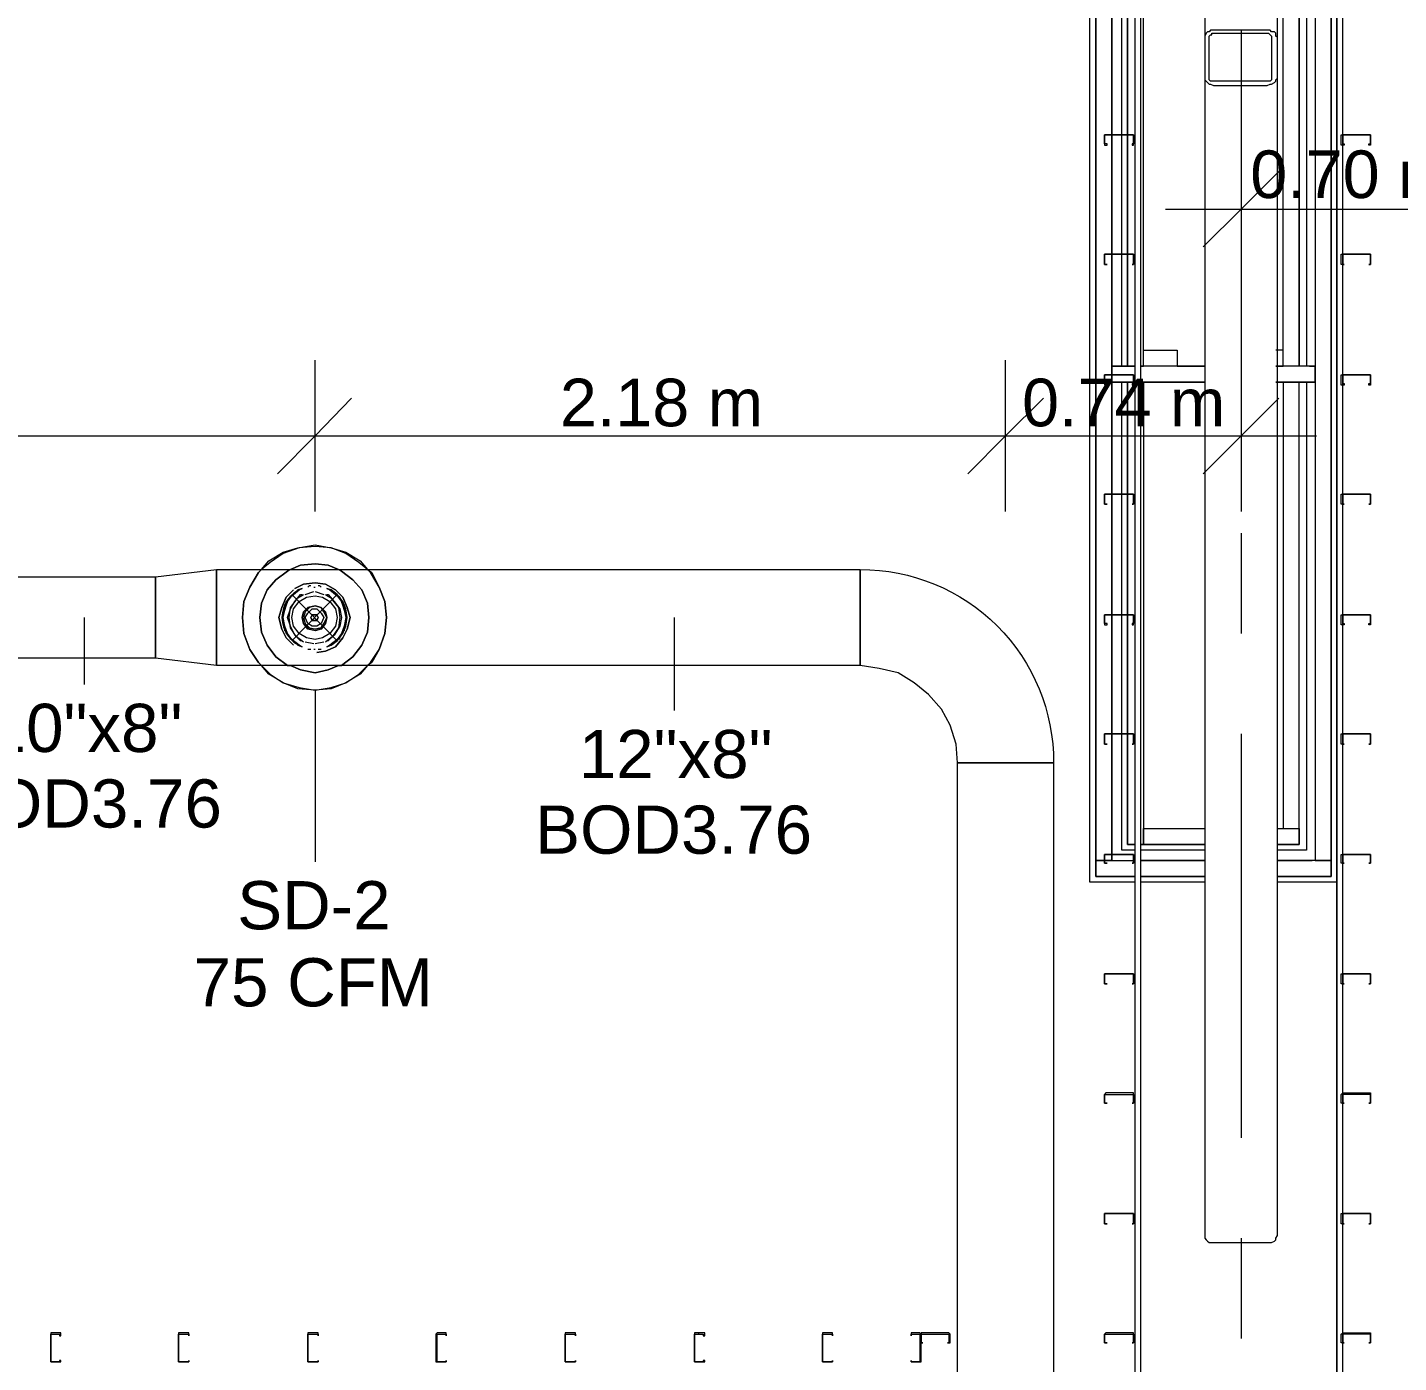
# Model space of a CAD drawing. Header units: metres. Extents: x -2 to 237, y -8 to 52.
# Drawn here: x 42.604 to 46.926, y 27.639 to 31.847 of the extents above; entities that cross this region are included whole.
import ezdxf

# ---------------------------------------------------------------- set-up
doc = ezdxf.new("R2010")
doc.units = ezdxf.units.M
doc.layers.add('HVAC - Ductos', color=5, linetype='Continuous', lineweight=0)
doc.layers.add('PDF2_Text', color=7, linetype='Continuous', lineweight=0)
doc.layers.add('PDF2_Geometry', color=7, linetype='Continuous', lineweight=0, true_color=0xaaaaaa)
doc.layers.add('PDF2_Solid Fills', color=7, linetype='Continuous', lineweight=0, true_color=0xffffff)
doc.styles.add('PDF Helvetica', font='')
doc.styles.get('PDF Helvetica').set_extended_font_data('Helvetica')

msp = doc.modelspace()

# ---------------------------------------------------------------- hatches: boundary and pattern name
at = {"layer": 'PDF2_Solid Fills', "lineweight": 0, "transparency": 33554559}
h = msp.add_hatch(color=256, dxfattribs=at)
h.paths.add_polyline_path([(46.8376, 28.4844), (46.8376, 28.489), (46.7505, 28.489)])
h.paths.add_polyline_path([(46.7505, 28.4844), (46.7459, 28.4844), (46.7459, 28.4569), (46.746, 28.4569)])
h = msp.add_hatch(color=256, dxfattribs=at)
h.paths.add_polyline_path([(46.8376, 27.7283), (46.8376, 27.7329), (46.7505, 27.7329)])
h.paths.add_polyline_path([(46.7505, 27.7283), (46.7459, 27.7283), (46.7459, 27.7009)])

# ---------------------------------------------------------------- linework, layer by layer
at = {"layer": 'HVAC - Ductos', "lineweight": 0}
for points in [[(46.4298, 31.5129), (46.4298, 31.2746), (46.4298, 31.0363)], [(46.549, 31.3937), (46.4298, 31.2746), (46.3107, 31.1555)], [(46.1916, 31.2746), (47.3599, 31.2746)], [(43.5113, 30.3216), (43.5113, 30.5599), (43.5113, 30.7981)], [(45.6876, 30.3216), (45.6876, 30.5599), (45.6876, 30.7981)], [(46.4298, 30.7981), (46.4298, 30.5599), (46.4298, 30.3216)], [(43.6258, 30.679), (43.5113, 30.5599), (43.3921, 30.4407)], [(45.8067, 30.679), (45.6876, 30.5599), (45.5684, 30.4407)], [(46.549, 30.679), (46.4298, 30.5599), (46.3107, 30.4407)], [(39.9513, 30.5599), (43.5113, 30.5599), (45.6876, 30.5599), (46.668, 30.5599)], [(43.4883, 30.0834), (43.4929, 30.088), (43.4975, 30.088)], [(43.5205, 30.088), (43.525, 30.088), (43.5296, 30.0834)], [(43.47, 29.9139), (43.4654, 29.9139), (43.4471, 29.9321), (43.4334, 29.9597), (43.4242, 29.9871), (43.4334, 30.0146), (43.4471, 30.0375), (43.4654, 30.0604), (43.47, 30.0604)], [(43.4288, 30.0467), (43.4334, 30.0513), (43.4334, 30.0559)], [(43.4746, 29.9093), (43.4517, 29.9276), (43.4334, 29.9551), (43.4288, 29.9871), (43.4334, 30.0192), (43.4517, 30.0421)], [(43.4517, 30.0467), (43.4746, 30.0604)], [(43.4792, 30.0604), (43.5067, 30.0696)], [(43.5067, 30.0834), (43.5113, 30.0834)], [(43.5113, 30.0696), (43.5387, 30.0604)], [(43.5433, 30.0604), (43.5663, 30.0467)], [(43.5663, 30.0421), (43.5845, 30.0192), (43.5891, 29.9871), (43.5845, 29.9551), (43.5663, 29.9276), (43.5433, 29.9093)], [(43.5479, 30.0604), (43.5525, 30.0604), (43.5709, 30.0375), (43.5891, 30.0146), (43.5937, 29.9871), (43.5891, 29.9597), (43.5709, 29.9321), (43.5525, 29.9139), (43.5479, 29.9139)], [(43.5845, 30.0559), (43.5891, 30.0513), (43.5891, 30.0467)], [(43.4151, 30.0192), (43.4151, 30.0283)], [(43.4151, 30.0192), (43.4151, 30.0192)], [(43.4242, 30.0329), (43.4242, 30.0375)], [(43.5937, 30.0375), (43.5937, 30.0329)], [(43.6029, 30.0283), (43.6029, 30.0192)], [(43.6029, 30.0192), (43.6029, 30.0192)], [(42.7828, 29.9871), (42.7828, 29.7764)], [(43.4151, 29.9459), (43.4151, 29.9505), (43.4151, 29.9551)], [(43.6029, 29.9551), (43.6029, 29.9505), (43.6029, 29.9459)], [(44.6429, 29.9871), (44.6429, 29.6939)], [(43.4242, 29.9367), (43.4242, 29.9367)], [(43.4334, 29.9184), (43.4334, 29.923), (43.4288, 29.9276)], [(43.5891, 29.9276), (43.5891, 29.923), (43.5845, 29.9184)], [(43.5937, 29.9367), (43.5937, 29.9367)], [(43.5067, 29.9047), (43.4792, 29.9093)], [(43.4975, 29.8863), (43.4929, 29.8863), (43.4883, 29.8863)], [(43.5113, 29.8863), (43.5067, 29.8863)], [(43.5387, 29.9093), (43.5113, 29.9047)], [(43.5296, 29.8863), (43.525, 29.8863), (43.5205, 29.8863)], [(43.5113, 29.758), (43.5113, 29.2174)]]:
    msp.add_lwpolyline(points, dxfattribs=at)
for points in [[(43.6762, 30.1384), (43.6487, 30.1612), (43.6075, 30.1888), (43.5617, 30.207), (43.5113, 30.2116), (43.4608, 30.207), (43.4105, 30.1888), (43.3692, 30.1612), (43.3418, 30.1384), (43.3646, 30.1658), (43.4105, 30.1933), (43.4563, 30.207), (43.5113, 30.2162), (43.5617, 30.207), (43.6075, 30.1933), (43.6533, 30.1658)], [(43.1997, 29.8359), (43.0073, 29.8589), (43.0073, 30.1154), (43.1997, 30.1384)], [(43.1997, 30.1384), (45.2294, 30.1384), (45.2294, 29.8359), (43.1997, 29.8359)], [(43.2868, 30.0375), (43.2822, 29.9871), (43.2868, 30.0375), (43.3051, 30.0834), (43.3326, 30.1292), (43.3418, 30.1384), (43.3326, 30.1292), (43.3051, 30.0834)], [(43.3418, 30.0329), (43.36, 30.0742), (43.3876, 30.1063), (43.4242, 30.1338), (43.4334, 30.1384), (43.4242, 30.1338), (43.3876, 30.1063), (43.36, 30.0742), (43.3418, 30.0329), (43.3372, 29.9871), (43.3418, 29.9413), (43.3372, 29.9871)], [(43.5845, 30.1384), (43.5525, 30.1521), (43.5113, 30.1566), (43.4654, 30.1521), (43.4334, 30.1384), (43.4654, 30.1521), (43.5113, 30.1566), (43.5525, 30.1521)], [(43.5937, 30.1338), (43.6304, 30.1063), (43.6579, 30.0742), (43.6762, 30.0329), (43.6808, 29.9871), (43.6762, 29.9413), (43.6579, 29.9001), (43.6304, 29.8635), (43.5937, 29.8359), (43.5845, 29.8359), (43.5937, 29.8359), (43.6304, 29.8635), (43.6579, 29.9001), (43.6762, 29.9413), (43.6808, 29.9871), (43.6762, 30.0329), (43.6579, 30.0742), (43.6304, 30.1063), (43.5937, 30.1338), (43.5845, 30.1384)], [(43.6854, 30.1292), (43.6762, 30.1384), (43.69, 30.1292), (43.7129, 30.0834), (43.7312, 30.0375), (43.7357, 29.9871), (43.7312, 30.0375), (43.7129, 30.0834)], [(43.0073, 29.8589), (39.8459, 29.8589), (39.8459, 30.1154), (43.0073, 30.1154)], [(43.5754, 30.0742), (43.5433, 30.0925), (43.5113, 30.0971), (43.4746, 30.0925), (43.4471, 30.0788), (43.4746, 30.0925), (43.5113, 30.0971), (43.5433, 30.0925), (43.5754, 30.0742), (43.5983, 30.0513), (43.6121, 30.0192), (43.5983, 30.0513)], [(43.4059, 30.0192), (43.3967, 29.9871), (43.4059, 29.9505), (43.4197, 29.923), (43.4425, 29.9001), (43.4197, 29.923), (43.4059, 29.9505), (43.3967, 29.9871), (43.4059, 30.0192), (43.4197, 30.0513), (43.4425, 30.0742), (43.4197, 30.0513)], [(43.4425, 30.0146), (43.4608, 30.0375), (43.4838, 30.0513), (43.5113, 30.0559), (43.5342, 30.0513), (43.5571, 30.0375), (43.5754, 30.0146), (43.58, 29.9871), (43.5754, 29.9597), (43.5571, 29.9367), (43.5342, 29.923), (43.5113, 29.9184), (43.4838, 29.923), (43.4608, 29.9367), (43.4425, 29.9597), (43.438, 29.9871)], [(43.6075, 29.9871), (43.6029, 29.9597), (43.5937, 29.9367), (43.58, 29.9184), (43.5571, 29.9001), (43.5479, 29.8955), (43.5617, 29.9001), (43.58, 29.9139), (43.5983, 29.9367), (43.6075, 29.9597), (43.6121, 29.9871), (43.6075, 30.0146), (43.5983, 30.0375), (43.58, 30.0604), (43.5617, 30.0742), (43.5479, 30.0788), (43.5571, 30.0742), (43.58, 30.0559), (43.5937, 30.0375), (43.6029, 30.0101)], [(43.5113, 30.0237), (43.5296, 30.0192), (43.5433, 30.0055), (43.5479, 29.9871), (43.5433, 29.9688), (43.5296, 29.9505), (43.5113, 29.9459), (43.4883, 29.9505), (43.4746, 29.9688), (43.47, 29.9871), (43.4746, 30.0055), (43.4883, 30.0192), (43.4746, 30.0055), (43.47, 29.9871), (43.4746, 30.0055), (43.4883, 30.0192)], [(43.5113, 29.9505), (43.5296, 29.9551), (43.5113, 29.9505), (43.5296, 29.9551), (43.5387, 29.9688), (43.5479, 29.9871), (43.5433, 29.9688), (43.5296, 29.9551), (43.5433, 29.9688), (43.5479, 29.9871), (43.5433, 30.0055), (43.5296, 30.0192), (43.5113, 30.0237), (43.4883, 30.0192), (43.5113, 30.0237), (43.5296, 30.0192), (43.5433, 30.0055), (43.5479, 29.9871), (43.5387, 30.0055), (43.5296, 30.0192), (43.5113, 30.0237), (43.4929, 30.0192), (43.4792, 30.0055), (43.4746, 29.9871), (43.4792, 29.9688), (43.4929, 29.9551), (43.5113, 29.9505), (43.4883, 29.9551), (43.4746, 29.9688), (43.47, 29.9871), (43.4746, 29.9688), (43.4883, 29.9551)], [(43.4883, 30.0009), (43.5021, 30.0146), (43.5159, 30.0146), (43.5296, 30.0009), (43.5387, 29.9871), (43.5296, 29.9688), (43.5159, 29.9597), (43.5021, 29.9597), (43.4883, 29.9688), (43.4792, 29.9871)], [(43.6212, 29.9871), (43.6121, 30.0192), (43.6212, 29.9871), (43.6121, 29.9505), (43.5983, 29.923), (43.5754, 29.8955), (43.5433, 29.8817), (43.5159, 29.8772), (43.5433, 29.8817), (43.5754, 29.8955), (43.5983, 29.923), (43.6121, 29.9505)], [(43.3326, 29.8451), (43.3051, 29.8863), (43.2868, 29.9367), (43.2822, 29.9871), (43.2868, 29.9367), (43.3051, 29.8863), (43.3326, 29.8451), (43.3418, 29.8359)], [(43.5021, 29.9963), (43.4975, 29.9871), (43.5021, 29.9963), (43.5159, 29.9963), (43.5205, 29.9871), (43.5159, 29.9963)], [(43.5159, 29.978), (43.5205, 29.9871), (43.5159, 29.978), (43.5021, 29.978), (43.4975, 29.9871), (43.5021, 29.978)], [(43.7312, 29.9367), (43.7129, 29.8863), (43.69, 29.8451), (43.6762, 29.8359), (43.6854, 29.8451), (43.7129, 29.8863), (43.7312, 29.9367), (43.7357, 29.9871)], [(43.4242, 29.8359), (43.3876, 29.8635), (43.36, 29.9001), (43.3418, 29.9413), (43.36, 29.9001), (43.3876, 29.8635), (43.4242, 29.8359), (43.4334, 29.8359)], [(43.3418, 29.8359), (43.3692, 29.8085), (43.4105, 29.781), (43.4608, 29.7672), (43.5113, 29.758), (43.5617, 29.7672), (43.6075, 29.781), (43.6487, 29.8085), (43.6762, 29.8359), (43.6533, 29.8085), (43.6075, 29.781), (43.5617, 29.7626), (43.5113, 29.758), (43.4563, 29.7626), (43.4105, 29.781), (43.3646, 29.8085)], [(43.4334, 29.8359), (43.4654, 29.8222), (43.5113, 29.8131), (43.5525, 29.8222), (43.5845, 29.8359), (43.5525, 29.8222), (43.5113, 29.8131), (43.4654, 29.8222)], [(45.8387, 29.529), (45.8387, 26.2714), (45.5364, 26.2714), (45.5364, 29.529)]]:
    msp.add_lwpolyline(points, close=True, dxfattribs=at)
for points in [[(45.8387, 29.529), (45.5364, 29.529), (45.5318, 29.5886), (45.5134, 29.6481), (45.486, 29.6985), (45.4448, 29.7443), (45.3989, 29.781), (45.3485, 29.8131), (45.2889, 29.8268), (45.2294, 29.8359), (45.2294, 30.1384, -0.417439)], [(43.47, 29.8955), (43.4608, 29.9001), (43.438, 29.9184), (43.4242, 29.9367), (43.4151, 29.9597), (43.4105, 29.9871), (43.4151, 30.0101), (43.4242, 30.0375), (43.438, 30.0559), (43.4608, 30.0742), (43.47, 30.0788, 0.6922)]]:
    msp.add_lwpolyline(points, format="xyb", close=True, dxfattribs=at)
at = {"layer": 'PDF2_Geometry', "lineweight": 0}
for points in [[(46.0954, 29.1533), (45.9533, 29.1533), (45.9533, 29.1716), (45.9533, 32.333), (45.9533, 32.3513), (46.0908, 32.3513), (46.0954, 32.3513)], [(46.0724, 32.0306), (46.0724, 32.2643), (46.0724, 32.2826), (46.0908, 32.2826), (46.022, 32.2826), (46.0908, 32.2826), (46.0908, 32.333), (45.9716, 32.333), (45.9716, 29.1716), (46.0954, 29.1716), (45.9716, 29.1716), (45.9716, 29.222), (45.9992, 29.222), (46.0908, 29.222), (46.0954, 29.222)], [(46.1136, 23.4216), (46.1136, 23.4628), (46.1136, 32.0168)], [(46.6452, 30.7798), (46.6634, 30.7798), (46.6131, 30.7798), (46.6131, 31.9802), (46.6634, 31.9802), (46.6634, 32.0168), (46.6634, 29.222), (46.7139, 29.222), (46.5444, 29.222), (46.6543, 29.222), (46.6131, 29.222)], [(46.7322, 23.4216), (46.7322, 32.0168)], [(46.022, 30.7798), (46.022, 31.1325), (46.022, 31.5083), (46.022, 31.8886), (46.022, 31.9802)], [(46.0541, 30.7798), (46.0541, 31.1325), (46.0541, 31.5083), (46.0541, 31.8886), (46.0541, 31.9802)], [(46.3153, 30.7798), (46.2282, 30.7798), (46.3153, 30.7798), (46.1136, 30.7798), (46.1228, 30.7798), (46.1228, 31.9802), (46.1136, 31.9802), (46.6634, 31.9802), (46.1136, 31.9802), (46.3153, 31.9802), (46.3153, 28.3698)], [(46.5398, 31.9802), (46.6131, 31.9802), (46.6131, 30.7798), (46.5627, 30.7798), (46.5627, 31.9802)], [(46.5444, 28.3698), (46.5444, 31.9802)], [(46.636, 31.9802), (46.636, 30.7798)], [(46.6634, 31.9802), (46.6634, 30.7798)], [(46.4298, 31.8382), (46.4298, 30.569)], [(46.3153, 31.6869), (46.3153, 28.0399), (46.3153, 28.0308), (46.3199, 28.0262), (46.3245, 28.0216), (46.329, 28.017), (46.3336, 28.017), (46.3427, 28.017), (46.5123, 28.017), (46.5214, 28.017), (46.526, 28.017), (46.5352, 28.0216), (46.5398, 28.0262), (46.5398, 28.0308), (46.5444, 28.0399), (46.5444, 31.6869)], [(46.7505, 31.5083), (46.7505, 31.5083)], [(46.8376, 31.5083), (46.8376, 31.5083)], [(46.8376, 31.5083), (46.8376, 31.5083)], [(46.7551, 31.1005), (46.7551, 31.1005)], [(46.833, 31.1005), (46.833, 31.1005)], [(46.5444, 29.3228), (46.6131, 29.3228), (46.6131, 29.2724), (46.5444, 29.2724), (46.6131, 29.2724), (46.6131, 30.7294), (46.6634, 30.7294), (46.6634, 30.7798), (46.5398, 30.7798), (46.5627, 30.7798), (46.5627, 30.8302), (46.5398, 30.8302)], [(46.077, 30.7294), (46.022, 30.7294), (46.022, 30.7523), (46.022, 30.7798), (46.077, 30.7798)], [(46.7505, 30.7523), (46.7505, 30.7523)], [(46.8376, 30.7523), (46.8376, 30.7523)], [(46.8376, 30.7523), (46.8376, 30.7523)], [(46.022, 29.222), (46.022, 29.2403), (46.022, 29.6206), (46.022, 29.9963), (46.022, 30.3766), (46.022, 30.7294)], [(46.0954, 29.2541), (46.0724, 29.2541), (46.0541, 29.2541), (46.0541, 29.6206), (46.0541, 29.9963), (46.0541, 30.3766), (46.0541, 30.7294)], [(46.3153, 30.7294), (46.1136, 30.7294), (46.3153, 30.7294), (46.1228, 30.7294), (46.1228, 29.2724), (46.1136, 29.2724), (46.3153, 29.2724), (46.1228, 29.2724), (46.1228, 29.3228), (46.3153, 29.3228)], [(46.5398, 30.7294), (46.6634, 30.7294), (46.5398, 30.7294), (46.5627, 30.7294), (46.5627, 29.3228), (46.6131, 29.3228), (46.6131, 30.7294)], [(46.636, 30.7294), (46.636, 29.2541), (46.6131, 29.2541), (46.5444, 29.2541)], [(46.6634, 30.7294), (46.6634, 29.222)], [(46.7551, 30.3445), (46.7551, 30.3445)], [(46.833, 30.3445), (46.833, 30.3445)], [(46.4298, 30.2529), (46.4298, 29.9367)], [(46.7505, 29.9963), (46.7505, 29.9963)], [(46.8376, 29.9963), (46.8376, 29.9963)], [(46.8376, 29.9963), (46.8376, 29.9963)], [(46.4298, 29.6206), (46.4298, 28.3469)], [(46.7551, 29.5886), (46.7551, 29.5886)], [(46.833, 29.5886), (46.833, 29.5886)], [(46.3153, 29.2541), (46.1136, 29.2541)], [(46.7505, 29.2403), (46.7505, 29.2403)], [(46.8376, 29.2403), (46.8376, 29.2403)], [(46.8376, 29.2403), (46.8376, 29.2403)], [(46.7551, 29.2128), (46.7551, 29.2128)], [(46.833, 29.2128), (46.833, 29.2128)], [(46.3153, 29.1533), (46.1136, 29.1533)], [(46.7322, 29.1533), (46.5444, 29.1533)], [(46.7505, 28.8646), (46.7505, 28.8646)], [(46.7551, 28.8325), (46.7551, 28.8325)], [(46.833, 28.8325), (46.833, 28.8325)], [(46.8376, 28.8646), (46.8376, 28.8646)], [(46.8376, 28.8646), (46.8376, 28.8646)], [(46.7505, 28.4844), (46.7505, 28.4844)], [(46.7551, 28.4568), (46.7551, 28.4568)], [(46.833, 28.4568), (46.833, 28.4568)], [(46.8376, 28.4844), (46.8376, 28.4844)], [(46.3153, 28.3698), (46.3153, 28.1361)], [(46.5444, 28.1361), (46.5444, 28.3698)], [(46.7505, 28.1086), (46.7505, 28.1086)], [(46.8376, 28.1086), (46.8376, 28.1086)], [(46.8376, 28.1086), (46.8376, 28.1086)], [(46.7551, 28.0766), (46.7551, 28.0766)], [(46.833, 28.0766), (46.833, 28.0766)], [(46.4298, 28.0308), (46.4298, 27.7146)], [(46.7505, 27.7283), (46.7505, 27.7283)], [(46.8376, 27.7283), (46.8376, 27.7283)], [(46.7551, 27.7009), (46.7551, 27.7009)], [(46.833, 27.7009), (46.833, 27.7009)]]:
    msp.add_lwpolyline(points, dxfattribs=at)
for points in [[(46.022, 32.333), (46.022, 32.2643), (46.022, 31.8886), (46.022, 31.5083), (46.022, 31.1325), (46.022, 30.7523), (46.022, 30.3766), (46.022, 29.9963), (46.022, 29.6206), (46.022, 29.2403), (46.022, 29.222), (45.9992, 29.222), (45.9716, 29.222), (45.9716, 32.333)], [(46.0954, 32.0168), (46.0954, 23.4216), (46.1045, 23.4216), (46.1136, 23.4216), (46.1136, 23.4628), (46.1136, 32.0168)], [(46.7139, 29.1716), (46.5444, 29.1716), (46.7139, 29.1716), (46.7139, 32.0168), (46.7139, 29.222)], [(46.7322, 32.0168), (46.7322, 23.4216), (46.7505, 23.4216), (46.7505, 32.0168)], [(46.0724, 30.7798), (46.0724, 31.1325), (46.0724, 31.5083), (46.0724, 31.8886), (46.0724, 31.9802), (46.0954, 31.9802), (46.022, 31.9802), (46.0954, 31.9802), (46.0724, 31.9802), (46.0724, 31.8886), (46.0724, 31.5083), (46.0724, 31.1325)], [(46.3153, 31.6869), (46.3153, 31.6823), (46.3199, 31.6777), (46.3245, 31.6732), (46.329, 31.6686), (46.3336, 31.6686), (46.3427, 31.6641), (46.5123, 31.6641), (46.5214, 31.6686), (46.526, 31.6686), (46.5352, 31.6732), (46.5398, 31.6777), (46.5398, 31.6823), (46.5444, 31.6869), (46.5444, 31.8152), (46.5398, 31.8198), (46.5398, 31.829), (46.5352, 31.8336), (46.526, 31.8336), (46.5214, 31.8382), (46.5123, 31.8382), (46.3427, 31.8382), (46.3336, 31.8382), (46.329, 31.8336), (46.3245, 31.8336), (46.3199, 31.829), (46.3153, 31.8198), (46.3153, 31.8152)], [(46.5123, 31.6777), (46.3427, 31.6777), (46.3382, 31.6777), (46.3336, 31.6777), (46.329, 31.6823), (46.329, 31.6869), (46.329, 31.8152), (46.329, 31.8198), (46.3336, 31.8244), (46.3382, 31.8244), (46.3382, 31.829), (46.3427, 31.829), (46.5123, 31.829), (46.5169, 31.829), (46.5214, 31.8244), (46.526, 31.8198), (46.526, 31.8152), (46.526, 31.6869), (46.526, 31.6823), (46.5214, 31.6777), (46.5169, 31.6777)], [(46.0908, 31.4762), (46.0908, 31.5083), (46.0037, 31.5083), (45.9992, 31.5083), (45.9992, 31.4762), (46.0083, 31.4762), (46.0083, 31.4808), (45.9992, 31.4808), (45.9992, 31.5083), (46.0037, 31.5083), (46.0908, 31.5083), (46.0908, 31.4808), (46.0862, 31.4808), (46.0862, 31.4762)], [(46.7459, 31.5083), (46.7505, 31.5083), (46.8376, 31.5083), (46.8376, 31.4762), (46.833, 31.4762), (46.833, 31.4808), (46.8376, 31.4808), (46.8376, 31.5083), (46.7505, 31.5083), (46.7505, 31.4808), (46.7551, 31.4808), (46.7551, 31.4762), (46.7459, 31.4762)], [(46.0908, 31.1005), (46.0908, 31.1279), (46.0908, 31.1325), (46.0037, 31.1325), (45.9992, 31.1325), (45.9992, 31.1279), (45.9992, 31.1005), (46.0083, 31.1005), (45.9992, 31.1005), (45.9992, 31.1279), (45.9992, 31.1325), (46.0037, 31.1325), (46.0908, 31.1325), (46.0908, 31.1279), (46.0908, 31.1005), (46.0862, 31.1005)], [(46.7459, 31.1279), (46.7459, 31.1325), (46.7505, 31.1325), (46.8376, 31.1325), (46.8376, 31.1279), (46.8376, 31.1005), (46.833, 31.1005), (46.8376, 31.1005), (46.8376, 31.1279), (46.8376, 31.1325), (46.7505, 31.1325), (46.7505, 31.1279), (46.7505, 31.1005), (46.7551, 31.1005), (46.7459, 31.1005)], [(46.2282, 30.8302), (46.2282, 30.7798), (46.1228, 30.7798), (46.1228, 30.8302)], [(46.022, 30.7798), (46.0954, 30.7798)], [(46.0908, 30.7202), (46.0908, 30.7523), (46.0037, 30.7523), (45.9992, 30.7523), (45.9992, 30.7202), (46.0083, 30.7202), (46.0083, 30.7248), (45.9992, 30.7248), (45.9992, 30.7523), (46.0037, 30.7523), (46.0908, 30.7523), (46.0908, 30.7248), (46.0862, 30.7248), (46.0862, 30.7202)], [(46.7459, 30.7523), (46.7505, 30.7523), (46.8376, 30.7523), (46.8376, 30.7202), (46.833, 30.7202), (46.833, 30.7248), (46.8376, 30.7248), (46.8376, 30.7523), (46.7505, 30.7523), (46.7505, 30.7248), (46.7551, 30.7248), (46.7551, 30.7202), (46.7459, 30.7202)], [(46.0954, 30.7294), (46.0908, 30.7294), (46.022, 30.7294), (46.0908, 30.7294)], [(46.0724, 29.2724), (46.0724, 29.6206), (46.0724, 29.9963), (46.0724, 30.3766), (46.0724, 30.7294), (46.0724, 30.3766), (46.0724, 29.9963), (46.0724, 29.6206), (46.0724, 29.2724), (46.0954, 29.2724)], [(46.0908, 30.3445), (46.0908, 30.372), (46.0908, 30.3766), (46.0037, 30.3766), (45.9992, 30.3766), (45.9992, 30.372), (45.9992, 30.3445), (46.0083, 30.3445), (45.9992, 30.3445), (45.9992, 30.372), (45.9992, 30.3766), (46.0037, 30.3766), (46.0908, 30.3766), (46.0908, 30.372), (46.0908, 30.3445), (46.0862, 30.3445)], [(46.7459, 30.372), (46.7459, 30.3766), (46.7505, 30.3766), (46.8376, 30.3766), (46.8376, 30.372), (46.8376, 30.3445), (46.833, 30.3445), (46.8376, 30.3445), (46.8376, 30.372), (46.8376, 30.3766), (46.7505, 30.3766), (46.7505, 30.372), (46.7505, 30.3445), (46.7551, 30.3445), (46.7459, 30.3445)], [(46.0908, 29.9643), (46.0908, 29.9963), (46.0037, 29.9963), (45.9992, 29.9963), (45.9992, 29.9643), (46.0083, 29.9643), (46.0083, 29.9688), (45.9992, 29.9688), (45.9992, 29.9963), (46.0037, 29.9963), (46.0908, 29.9963), (46.0908, 29.9688), (46.0862, 29.9688), (46.0862, 29.9643)], [(46.7459, 29.9963), (46.7505, 29.9963), (46.8376, 29.9963), (46.8376, 29.9643), (46.833, 29.9643), (46.833, 29.9688), (46.8376, 29.9688), (46.8376, 29.9963), (46.7505, 29.9963), (46.7505, 29.9688), (46.7551, 29.9688), (46.7551, 29.9643), (46.7459, 29.9643)], [(46.0908, 29.5886), (46.0908, 29.616), (46.0908, 29.6206), (46.0037, 29.6206), (45.9992, 29.6206), (45.9992, 29.616), (45.9992, 29.5886), (46.0083, 29.5886), (45.9992, 29.5886), (45.9992, 29.616), (45.9992, 29.6206), (46.0037, 29.6206), (46.0908, 29.6206), (46.0908, 29.616), (46.0908, 29.5886), (46.0862, 29.5886)], [(46.7459, 29.616), (46.7459, 29.6206), (46.7505, 29.6206), (46.8376, 29.6206), (46.8376, 29.616), (46.8376, 29.5886), (46.833, 29.5886), (46.8376, 29.5886), (46.8376, 29.616), (46.8376, 29.6206), (46.7505, 29.6206), (46.7505, 29.616), (46.7505, 29.5886), (46.7551, 29.5886), (46.7459, 29.5886)], [(46.0908, 29.2128), (46.0908, 29.2403), (46.0037, 29.2403), (45.9992, 29.2403), (45.9992, 29.2128), (46.0083, 29.2128), (45.9992, 29.2128), (45.9992, 29.2403), (46.0037, 29.2403), (46.0908, 29.2403), (46.0908, 29.2128), (46.0862, 29.2128)], [(46.1136, 29.222), (46.3153, 29.222)], [(46.7459, 29.2403), (46.7505, 29.2403), (46.8376, 29.2403), (46.8376, 29.2128), (46.833, 29.2128), (46.8376, 29.2128), (46.8376, 29.2403), (46.7505, 29.2403), (46.7505, 29.2128), (46.7551, 29.2128), (46.7459, 29.2128)], [(46.3153, 29.1716), (46.1136, 29.1716)], [(46.0908, 28.8325), (46.0908, 28.8646), (46.0037, 28.8646), (45.9992, 28.8646), (45.9992, 28.8325), (46.0083, 28.8325), (45.9992, 28.8325), (45.9992, 28.8646), (46.0037, 28.8646), (46.0908, 28.8646), (46.0908, 28.8325), (46.0862, 28.8325)], [(46.7459, 28.8646), (46.7505, 28.8646), (46.8376, 28.8646), (46.8376, 28.8325), (46.833, 28.8325), (46.8376, 28.8325), (46.8376, 28.8646), (46.7505, 28.8646), (46.7505, 28.8325), (46.7551, 28.8325), (46.7459, 28.8325)], [(46.0908, 28.4568), (46.0908, 28.4844), (46.0908, 28.489), (46.0037, 28.489), (45.9992, 28.4844), (45.9992, 28.4568), (46.0083, 28.4568), (45.9992, 28.4568), (45.9992, 28.4844), (46.0037, 28.4844), (46.0908, 28.4844), (46.0908, 28.4568), (46.0862, 28.4568)], [(46.7459, 28.4844), (46.7505, 28.489), (46.8376, 28.489), (46.8376, 28.4844), (46.8376, 28.4568), (46.833, 28.4568), (46.8376, 28.4568), (46.8376, 28.4844), (46.7505, 28.4844), (46.7505, 28.4568), (46.7551, 28.4568), (46.7459, 28.4568)], [(46.0908, 28.0766), (46.0908, 28.1086), (46.0037, 28.1086), (45.9992, 28.1086), (45.9992, 28.0766), (46.0083, 28.0766), (45.9992, 28.0766), (45.9992, 28.1086), (46.0037, 28.1086), (46.0908, 28.1086), (46.0908, 28.0766), (46.0862, 28.0766)], [(46.7459, 28.1086), (46.7505, 28.1086), (46.8376, 28.1086), (46.8376, 28.0766), (46.833, 28.0766), (46.8376, 28.0766), (46.8376, 28.1086), (46.7505, 28.1086), (46.7505, 28.0766), (46.7551, 28.0766), (46.7459, 28.0766)], [(42.7094, 27.7329), (42.6774, 27.7329), (42.6774, 27.7283), (42.6774, 27.6413), (42.7094, 27.6413), (42.7094, 27.6459), (42.7049, 27.6459), (42.7049, 27.6413), (42.6774, 27.6413), (42.6774, 27.7283), (42.7049, 27.7283), (42.7049, 27.7237), (42.7094, 27.7237)], [(43.1127, 27.7329), (43.0851, 27.7329), (43.0805, 27.7329), (43.0805, 27.7283), (43.0805, 27.6413), (43.0851, 27.6413), (43.1127, 27.6413), (43.1127, 27.6459), (43.1127, 27.6413), (43.0851, 27.6413), (43.0805, 27.6413), (43.0805, 27.7283), (43.0851, 27.7283), (43.1127, 27.7283), (43.1127, 27.7237)], [(43.5205, 27.7329), (43.4883, 27.7329), (43.4883, 27.7283), (43.4883, 27.6413), (43.5205, 27.6413), (43.5205, 27.6459), (43.5205, 27.6413), (43.4883, 27.6413), (43.4883, 27.7283), (43.5205, 27.7283), (43.5205, 27.7237)], [(43.9236, 27.7329), (43.8961, 27.7329), (43.8916, 27.7283), (43.8916, 27.6413), (43.8961, 27.6413), (43.9236, 27.6413), (43.9236, 27.6459), (43.9236, 27.6413), (43.8961, 27.6413), (43.8961, 27.7283), (43.9236, 27.7283), (43.9236, 27.7237)], [(44.3314, 27.7329), (44.2993, 27.7329), (44.2993, 27.7283), (44.2993, 27.6413), (44.3314, 27.6413), (44.3314, 27.6459), (44.3314, 27.6413), (44.2993, 27.6413), (44.2993, 27.7283), (44.3314, 27.7283), (44.3314, 27.7237)], [(44.7391, 27.7329), (44.7071, 27.7329), (44.7071, 27.7283), (44.7071, 27.6413), (44.7391, 27.6413), (44.7391, 27.6459), (44.7345, 27.6459), (44.7345, 27.6413), (44.7071, 27.6413), (44.7071, 27.7283), (44.7345, 27.7283), (44.7345, 27.7237), (44.7391, 27.7237)], [(45.1423, 27.7329), (45.1148, 27.7329), (45.1102, 27.7329), (45.1102, 27.7283), (45.1102, 27.6413), (45.1148, 27.6413), (45.1423, 27.6413), (45.1423, 27.6459), (45.1423, 27.6413), (45.1148, 27.6413), (45.1102, 27.6413), (45.1102, 27.7283), (45.1148, 27.7283), (45.1423, 27.7283), (45.1423, 27.7237)], [(45.3897, 27.6413), (45.4172, 27.6413), (45.4218, 27.6413), (45.4218, 27.7283), (45.4172, 27.7329), (45.3897, 27.7329), (45.3897, 27.7237), (45.3897, 27.7283), (45.4172, 27.7283), (45.4172, 27.6413), (45.3897, 27.6413), (45.3897, 27.6459)], [(45.5134, 27.7009), (45.5134, 27.7283), (45.5089, 27.7329), (45.4218, 27.7329), (45.4218, 27.7283), (45.4218, 27.7009), (45.4264, 27.7009), (45.4218, 27.7009), (45.4218, 27.7283), (45.5089, 27.7283), (45.5089, 27.7009), (45.5043, 27.7009)], [(46.0908, 27.7009), (46.0908, 27.7283), (46.0908, 27.7329), (46.0037, 27.7329), (45.9992, 27.7283), (45.9992, 27.7009), (46.0083, 27.7009), (45.9992, 27.7009), (45.9992, 27.7283), (46.0037, 27.7283), (46.0908, 27.7283), (46.0908, 27.7009), (46.0862, 27.7009)], [(46.7459, 27.7283), (46.7505, 27.7329), (46.8376, 27.7329), (46.8376, 27.7283), (46.8376, 27.7009), (46.833, 27.7009), (46.8376, 27.7009), (46.8376, 27.7283), (46.7505, 27.7283), (46.7505, 27.7009), (46.7551, 27.7009), (46.7459, 27.7009)]]:
    msp.add_lwpolyline(points, close=True, dxfattribs=at)
at = {"layer": 'PDF2_Geometry', "color": 254, "lineweight": 0, "true_color": 0xd2d2d2}
for points in [[(46.0908, 31.4899), (46.0908, 31.4945)], [(46.0908, 31.1097), (46.0908, 31.1097)], [(46.8376, 30.7294), (46.8376, 30.734)], [(46.833, 30.3445), (46.833, 30.3445)], [(46.8376, 30.3491), (46.8376, 30.3537)], [(46.0908, 29.9826), (46.0908, 29.9826)], [(46.0908, 29.6023), (46.0908, 29.6023)], [(46.8376, 29.222), (46.8376, 29.222)], [(46.8376, 28.8417), (46.8376, 28.8417)], [(46.0908, 28.4752), (46.0908, 28.4752)], [(46.0908, 28.0949), (46.0908, 28.0949)], [(42.7049, 27.7283), (42.7094, 27.7283)], [(44.7071, 27.7146), (44.7071, 27.7146)], [(44.7208, 27.7283), (44.7208, 27.7329)], [(46.8376, 27.7146), (46.8376, 27.7146)], [(42.6774, 27.6963), (42.6774, 27.6963)], [(44.2993, 27.6871), (44.2993, 27.6917)], [(45.1332, 27.6413), (45.1332, 27.6413)]]:
    msp.add_lwpolyline(points, dxfattribs=at)
at = {"layer": 'PDF2_Geometry', "color": 8, "lineweight": 0, "true_color": 0x808080}
for points in [[(43.47, 30.0788), (43.4563, 30.0742), (43.4197, 30.0375), (43.4059, 29.9871), (43.4197, 29.9367), (43.4563, 29.9001), (43.47, 29.8955)], [(43.438, 30.0604), (43.58, 29.9139)], [(43.58, 30.0604), (43.438, 29.9139)], [(43.5479, 29.8955), (43.5617, 29.9001), (43.5983, 29.9367), (43.6121, 29.9871), (43.5983, 30.0375), (43.5617, 30.0742), (43.5479, 30.0788)]]:
    msp.add_lwpolyline(points, dxfattribs=at)

# ---------------------------------------------------------------- texts
at = {"layer": 'PDF2_Text', "lineweight": 0, "attachment_point": 4, "style": 'PDF Helvetica'}
for s, insert, char_height in [('0.70 m', (46.4589, 31.3834), 0.15002), ('2.18 m', (44.2826, 30.6641), 0.15002), ('0.74 m', (45.7396, 30.6641), 0.15002), ('10"x8"', (42.4819, 29.6384), 0.1519), ('12"x8"', (44.3421, 29.556), 0.1519), ('BOD3.76', (42.3444, 29.4002), 0.1519), ('BOD3.76', (44.2047, 29.3177), 0.1519), ('SD-2', (43.2654, 29.0795), 0.1519), ('75 CFM', (43.1279, 28.8366), 0.1519)]:
    msp.add_mtext(s, dxfattribs=dict(at, insert=insert, char_height=char_height))

doc.saveas('drawing.dxf')
